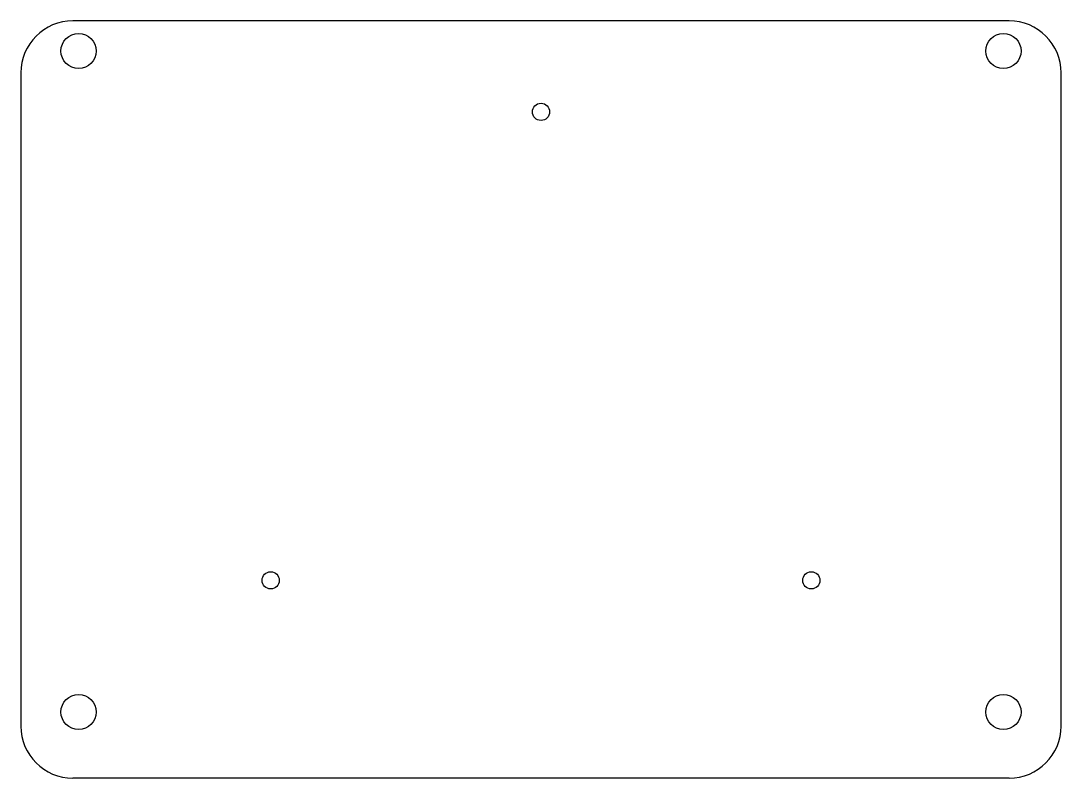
# Model space of a CAD drawing. Header units: millimetres. Extents: x -100 to 100, y -68 to 78.
import ezdxf

# ---------------------------------------------------------------- set-up
doc = ezdxf.new("R2010")
doc.units = ezdxf.units.MM

msp = doc.modelspace()

# ---------------------------------------------------------------- linework, layer by layer
at = {"color": 7, "linetype": 'Continuous', "lineweight": 25}
for p, q in [((90, 77.5), (-90, 77.5)), ((-100, 67.5), (-100, -58)), ((100, -58), (100, 67.5)), ((90, -68), (-90, -68))]:
    msp.add_line(p, q, dxfattribs=at)
for centre, radius in [((-88.9, 71.7), 3.38), ((88.9, 71.7), 3.38), ((0, 60), 1.65), ((-51.96, -30), 1.65), ((51.96, -30), 1.65), ((-88.9, -55.3), 3.38), ((88.9, -55.3), 3.38)]:
    msp.add_circle(centre, radius, dxfattribs=at)
for centre, start, end in [((-90, 67.5), 90, 180), ((90, 67.5), 0, 90), ((-90, -58), 180, 270), ((90, -58), 270, 0)]:
    msp.add_arc(centre, 10, start, end, dxfattribs=at)

doc.saveas('drawing.dxf')
